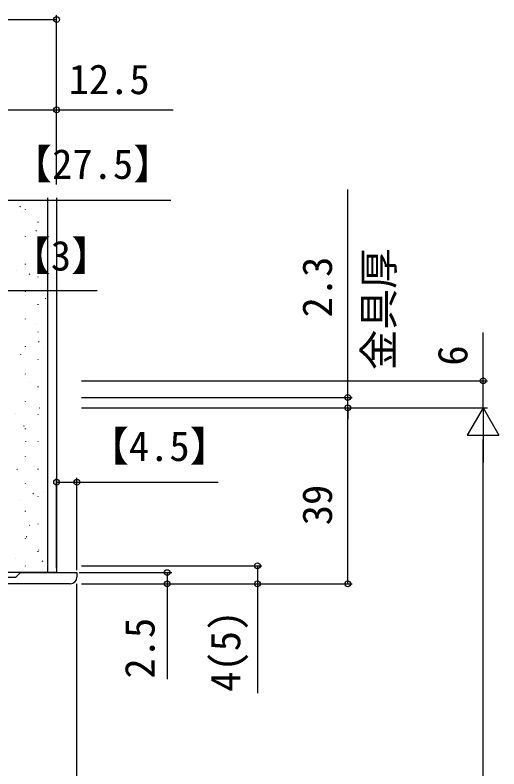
# Model space of a CAD drawing. Units: millimetres, scale not verified. Extents: x -525 to 525, y -808 to 806.
# Drawn here: x -265.2 to -158, y 285.6 to 452.6 of the extents above; entities that cross this region are included whole.
import ezdxf
from ezdxf.enums import TextEntityAlignment as Align

# ---------------------------------------------------------------- set-up
doc = ezdxf.new("R2010")
doc.units = ezdxf.units.MM
doc.header["$LTSCALE"] = 4
for name, color, linetype in [('0-3_YKK_11', 7, 'Continuous'), ('0-4_YKK_12', 2, 'Continuous'), ('0-7_YKK_D', 6, 'Continuous'), ('0-9_YSS_K', 3, 'Continuous')]:
    doc.layers.add(name, color=color, linetype=linetype)
doc.styles.add('ＭＳ ゴシック', font='')
doc.styles.get('ＭＳ ゴシック').set_extended_font_data('MS Gothic')

msp = doc.modelspace()

# ---------------------------------------------------------------- linework, layer by layer
at = {"layer": '0-3_YKK_11'}
for points in [[(-271.8, 365.6), (-271.8, 328.1), (-265, 328.1), (-264, 329.1), (-251.5, 329.1), (-251.5, 328.1)], [(-253, 326.6), (-276, 326.6), (-276, 329.1), (-275, 329.1), (-275, 327.6), (-273, 327.6), (-273, 337.8), (-275, 337.8), (-275, 336.3), (-276, 336.3), (-276, 338.8), (-273, 338.8), (-273, 356.3), (-277.8, 356.3), (-278.5, 355.6), (-278.8, 355.6), (-279.7, 355.9), (-279.7, 356.743), (-278.791, 356.44), (-278.131, 357.1), (-273, 357.1), (-273, 360.7), (-276.123, 360.7)]]:
    msp.add_lwpolyline(points, dxfattribs=at)
msp.add_arc((-253, 328.1), 1.5, 270.00001, 359.99999, dxfattribs=at)
at = {"layer": '0-4_YKK_12'}
msp.add_line((-251.498, 142.103), (-251.498, 326.6), dxfattribs=at)
at = {"layer": '0-7_YKK_D'}
for p, q in [((-256, 415.101), (-256, 452.6)), ((-422, 451.6), (-256, 451.6)), ((-256, 415.101), (-256, 432.6)), ((-191.506, 367.9), (-191.506, 413.994)), ((-250.5, 371.6), (-160.506, 371.6)), ((-250.5, 367.9), (-190.506, 367.9)), ((-191.506, 365.6), (-191.506, 367.9)), ((-250.5, 365.6), (-160.506, 365.6)), ((-250.5, 365.6), (-190.506, 365.6)), ((-250.5, 365.6), (-190.506, 365.6)), ((-234.995, 365.6), (-160.506, 365.6)), ((-191.506, 326.6), (-191.506, 365.6)), ((-191.506, 365.6), (-191.506, 363.05)), ((-161.506, 365.6), (-165.006, 359.538)), ((-161.506, 365.6), (-158.006, 359.538)), ((-161.506, 365.6), (-161.506, 353.476)), ((-165.006, 359.538), (-158.006, 359.538)), ((-161.506, 149.103), (-161.506, 358.6)), ((-256, 330.1), (-256, 350.1)), ((-251.5, 329.6), (-251.5, 350.1)), ((-251, 329.1), (-230.506, 329.09)), ((-250.5, 330.603), (-210.506, 330.603)), ((-250.501, 326.6), (-230.507, 326.59)), ((-250.501, 326.6), (-190.506, 326.6)), ((-250.5, 326.6), (-210.506, 326.6))]:
    msp.add_line(p, q, dxfattribs=at)
for points in [[(-268.5, 431.6), (-256, 431.6), (-230.2, 431.6)], [(-295.998, 411.6), (-268.5, 411.6), (-230.683, 411.6)], [(-271.5, 391.6), (-268.5, 391.6), (-247.033, 391.6)], [(-161.506, 365.6), (-161.506, 371.6), (-161.506, 382.264)], [(-256, 349.1), (-251.5, 349.1), (-220.228, 349.1)], [(-231.506, 329.09), (-231.507, 326.591), (-231.517, 305.47)], [(-211.506, 330.603), (-211.506, 326.6), (-211.506, 302.353)]]:
    msp.add_lwpolyline(points, dxfattribs=at)
for centre in [(-256, 451.6), (-256, 431.6), (-161.506, 371.6), (-191.506, 367.9), (-191.506, 365.6), (-191.506, 365.6), (-256, 349.1), (-251.5, 349.1), (-211.506, 330.603), (-231.506, 329.09), (-231.507, 326.591), (-211.506, 326.6), (-191.506, 326.6)]:
    msp.add_circle(centre, 0.637, dxfattribs=at)
at = {"layer": '0-9_YSS_K'}
for p, q in [((-258, 412.101), (-258, 329.1)), ((-256, 412.101), (-256, 329.1)), ((-264.145, 410.261), (-264.034, 410.094)), ((-262.946, 409.623), (-262.946, 409.523)), ((-258.593, 410.264), (-258.586, 410.245)), ((-263.817, 408.972), (-263.81, 408.953)), ((-260.196, 406.773), (-260.196, 406.673)), ((-260.585, 404.882), (-260.474, 404.715)), ((-262.946, 403.543), (-262.946, 403.443)), ((-261.874, 403.486), (-261.868, 403.467)), ((-260.196, 400.693), (-260.196, 400.593)), ((-262.946, 397.463), (-262.946, 397.363)), ((-264.889, 395.954), (-264.882, 395.935)), ((-259.665, 397.246), (-259.658, 397.227)), ((-262.063, 395.277), (-261.952, 395.11)), ((-260.196, 394.613), (-260.196, 394.513)), ((-262.946, 391.383), (-262.946, 391.283)), ((-262.946, 390.467), (-262.94, 390.449)), ((-258.503, 389.898), (-258.392, 389.731)), ((-260.196, 388.533), (-260.196, 388.433)), ((-262.946, 385.303), (-262.946, 385.203)), ((-260.736, 384.227), (-260.73, 384.208)), ((-260.196, 382.453), (-260.196, 382.353)), ((-262.946, 379.223), (-262.946, 379.123)), ((-259.981, 380.293), (-259.87, 380.126)), ((-264.018, 377.449), (-264.011, 377.43)), ((-258.76, 378.647), (-258.754, 378.628)), ((-260.196, 376.373), (-260.196, 376.273)), ((-262.946, 373.143), (-262.946, 373.043)), ((-261.808, 371.209), (-261.802, 371.19)), ((-260.196, 370.293), (-260.196, 370.193)), ((-262.946, 367.063), (-262.946, 366.963)), ((-265.09, 364.43), (-265.083, 364.412)), ((-260.196, 364.213), (-260.196, 364.113)), ((-259.832, 365.628), (-259.825, 365.609)), ((-263.345, 361.699), (-263.235, 361.533)), ((-262.946, 360.983), (-262.946, 360.883)), ((-262.88, 358.19), (-262.873, 358.171)), ((-260.196, 358.133), (-260.196, 358.033)), ((-262.946, 354.903), (-262.946, 354.803)), ((-260.904, 352.61), (-260.897, 352.591)), ((-264.823, 352.094), (-264.713, 351.927)), ((-260.196, 352.053), (-260.196, 351.953)), ((-262.946, 348.823), (-262.946, 348.723)), ((-261.263, 346.715), (-261.153, 346.549)), ((-260.196, 345.973), (-260.196, 345.873)), ((-258.961, 347.123), (-258.954, 347.105)), ((-263.952, 345.172), (-263.945, 345.153)), ((-262.946, 342.743), (-262.946, 342.643)), ((-261.976, 339.591), (-261.969, 339.572)), ((-260.196, 339.893), (-260.196, 339.793)), ((-262.946, 336.663), (-262.946, 336.563)), ((-262.741, 337.11), (-262.631, 336.943)), ((-260.033, 334.105), (-260.026, 334.086)), ((-260.196, 333.813), (-260.196, 333.713)), ((-265.024, 332.153), (-265.017, 332.134)), ((-259.181, 331.732), (-259.071, 331.565)), ((-256, 329.1), (-268.5, 329.1)), ((-262.946, 330.583), (-262.946, 330.483))]:
    msp.add_line(p, q, dxfattribs=at)

# ---------------------------------------------------------------- texts
at = {"layer": '0-7_YKK_D', "style": 'ＭＳ ゴシック'}
for s, p in [('12.5', (-253.331, 433.1)), ('【27.5】', (-265.984, 414.327)), ('【3】', (-266.284, 394.027)), ('【4.5】', (-248.984, 351.827))]:
    msp.add_text(s, height=6.598, dxfattribs=at).set_placement(p, align=Align.BOTTOM_LEFT)
for s, rotation, p in [('金具厚', 90, (-179.37, 373.937)), ('2.3', 90, (-193.006, 385.622)), ('6', 90, (-163.006, 374.934)), ('39', 90, (-193.006, 339.58)), ('4(5)', 90, (-213.329, 302.693)), ('2.5', 89.973, (-232.317, 305.606))]:
    msp.add_text(s, height=6.598, rotation=rotation, dxfattribs=at).set_placement(p, align=Align.BOTTOM_LEFT)

doc.saveas('drawing.dxf')
